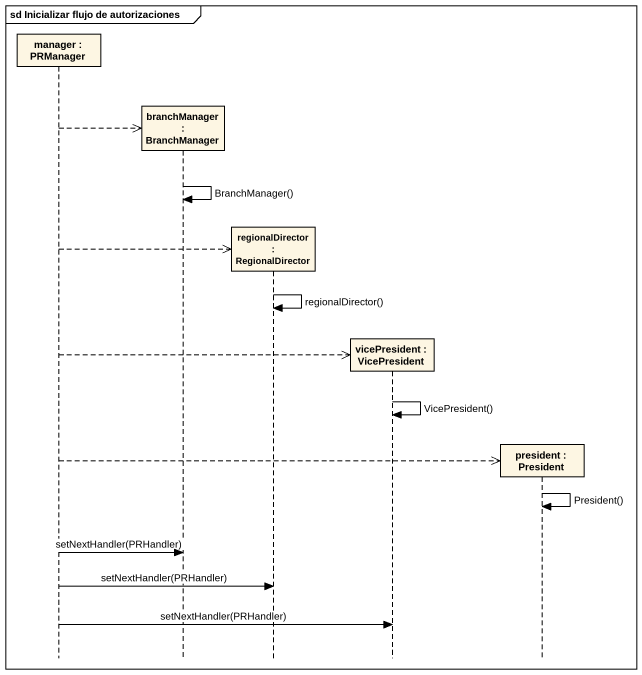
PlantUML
@startuml
mainframe sd Inicializar flujo de autorizaciones
hide footbox
participant "manager : PRManager" as manager
participant "branchManager : BranchManager" as branchManager
participant "regionalDirector : RegionalDirector" as regionalDirector
participant "vicePresident : VicePresident" as vicePresident
participant "president : President" as president

manager -->> branchManager **
branchManager -> branchManager : BranchManager()
manager -->> regionalDirector **
regionalDirector -> regionalDirector : regionalDirector()
manager -->> vicePresident **
vicePresident -> vicePresident : VicePresident()
manager -->> president **
president -> president : President()
manager -> branchManager : setNextHandler(PRHandler)
manager -> regionalDirector : setNextHandler(PRHandler)
manager -> vicePresident : setNextHandler(PRHandler)
@enduml
